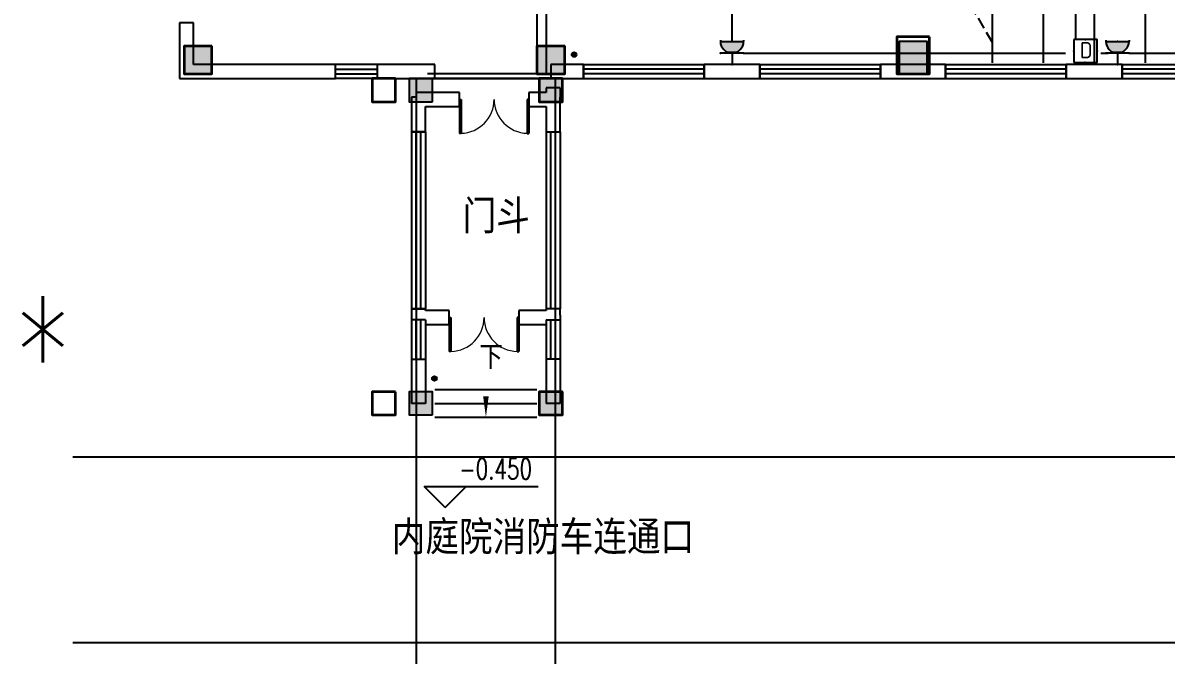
# Model space of a CAD drawing. Extents: x 0 to 302064749, y -59725395 to 1524223.
# Drawn here: x 2056757 to 2081380, y 1439149 to 1452774 of the extents above; entities that cross this region are included whole.
import ezdxf
from ezdxf.enums import TextEntityAlignment as Align

# ---------------------------------------------------------------- set-up
doc = ezdxf.new("R2010")
doc.units = 0
doc.header["$LTSCALE"] = 1000
doc.linetypes.add('DASH', pattern=[0.35, 0.25, -0.1])
for name, color, linetype in [('0-底图', 7, 'Continuous'), ('COLU', 7, 'Continuous'), ('COLU_HATCH', 251, 'Continuous'), ('D', 7, 'Continuous'), ('DIM_ELEV', 3, 'Continuous'), ('DIM_SYMB', 3, 'Continuous'), ('EQUIP-插座', 3, 'Continuous'), ('EQUIP-消防', 3, 'Continuous'), ('PUB_TEXT', 7, 'Continuous'), ('STAIR', 2, 'Continuous'), ('TEXT', 7, 'Continuous'), ('WALL', 2, 'Continuous'), ('WINDOW', 4, 'Continuous'), ('WIRE-照明', 6, 'Continuous'), ('家具', 8, 'Continuous'), ('排水', 153, 'Continuous'), ('看线', 30, 'Continuous'), ('道路-DX', 4, 'Continuous')]:
    doc.layers.add(name, color=color, linetype=linetype)
doc.layers.add('砼柱', color=2, linetype='Continuous', lineweight=35)
doc.styles.add('_TCH_DIM', font='SIMPLEX', dxfattribs={"width": 0.8, "height": 5, "bigfont": 'HZTXT'})
doc.styles.add('_TEL_DIM', font='simplex.shx', dxfattribs={"width": 0.8, "height": 3.5, "bigfont": 'gbcbig.shx'})
doc.styles.get("Standard").update_dxf_attribs({"font": 'geniso.shx', "bigfont": 'hztxt.shx'})

# ---------------------------------------------------------------- blocks, each defined once
blk = doc.blocks.new('$equip$00001237')
for p, q in [((-0.5, 1.05), (-0.5, 1)), ((-0.5, 1), (0.5, 1)), ((0.5, 1.05), (0.5, 1)), ((0.5, 0.5), (-0.5, 0.5)), ((0, 0.5), (0, 0))]:
    blk.add_line(p, q)
blk.add_arc((0, 1), 0.5, 180, 0)
for p in [(0, 1), (-0.5, 0.5), (0.5, 0.5), (0, 0)]:
    blk.add_point(p)
for points in [[(0.433, 0.75), (-0.433, 0.75), (0.5, 1), (-0.5, 1)], [(0.25, 0.567), (-0.25, 0.567), (0.433, 0.75), (-0.433, 0.75)], [(0, 0.5), (0, 0.5), (0.25, 0.567), (-0.25, 0.567)]]:
    blk.add_solid(points)
at = {"flags": 9}
blk.add_attdef('A', (0, 0), '', height=0.00002, dxfattribs=at)
blk = doc.blocks.new('gfhj')
at = {"layer": 'D', "style": '_TEL_DIM', "width": 0.8}
blk.add_text('*', height=2500, dxfattribs=at).set_placement((2053876, -65323))
blk = doc.blocks.new('ng')
at = {"layer": '排水'}
for p, q in [((345991, 781358), (346091, 781358)), ((346041, 781408), (346041, 781308))]:
    blk.add_line(p, q, dxfattribs=at)
blk.add_circle((346041, 781358), 50, dxfattribs=at)
blk = doc.blocks.new('1111')
at = {"layer": 'COLU_HATCH'}
h = blk.add_hatch(color=256, dxfattribs=at)
h.dxf.hatch_style = 1
h.paths.add_polyline_path([(1114192, 1061091), (1114192, 1061791), (1113592, 1061791), (1113592, 1061091)])
h = blk.add_hatch(color=256, dxfattribs=at)
h.dxf.hatch_style = 1
h.paths.add_polyline_path([(1098792, 1061091), (1098792, 1061691), (1098192, 1061691), (1098192, 1061091)])
h = blk.add_hatch(color=256, dxfattribs=at)
h.dxf.hatch_style = 1
h.paths.add_polyline_path([(1106392, 1061091), (1106392, 1061691), (1105792, 1061691), (1105792, 1061091)])
h = blk.add_hatch(color=256, dxfattribs=at)
h.dxf.hatch_style = 1
h.paths.add_polyline_path([(1103542, 1060491), (1103542, 1060991), (1103042, 1060991), (1103042, 1060491)])
h = blk.add_hatch(color=256, dxfattribs=at)
h.dxf.hatch_style = 1
h.paths.add_polyline_path([(1106342, 1060491), (1106342, 1060991), (1105842, 1060991), (1105842, 1060491)])
h = blk.add_hatch(color=256, dxfattribs=at)
h.dxf.hatch_style = 1
h.paths.add_polyline_path([(1103542, 1053741), (1103542, 1054241), (1103042, 1054241), (1103042, 1053741)])
h = blk.add_hatch(color=256, dxfattribs=at)
h.dxf.hatch_style = 1
h.paths.add_polyline_path([(1106342, 1053741), (1106342, 1054241), (1105842, 1054241), (1105842, 1053741)])
at = {"layer": 'COLU'}
for points in [[(1114192, 1061091), (1114192, 1061791), (1113592, 1061791), (1113592, 1061091)], [(1098792, 1061091), (1098792, 1061691), (1098192, 1061691), (1098192, 1061091)], [(1106392, 1061091), (1106392, 1061691), (1105792, 1061691), (1105792, 1061091)], [(1103542, 1060491), (1103542, 1060991), (1103042, 1060991), (1103042, 1060491)], [(1106342, 1060491), (1106342, 1060991), (1105842, 1060991), (1105842, 1060491)], [(1103542, 1053741), (1103542, 1054241), (1103042, 1054241), (1103042, 1053741)], [(1106342, 1053741), (1106342, 1054241), (1105842, 1054241), (1105842, 1053741)]]:
    blk.add_lwpolyline(points, close=True, dxfattribs=at)
blk = doc.blocks.new('rtyu')
at = {"layer": '砼柱', "lineweight": 35}
for points in [[(2836358, 677540), (2835658, 677540), (2835658, 676740), (2836358, 676740)], [(2836358, 677540), (2835658, 677540), (2835658, 676740), (2836358, 676740)], [(2820908, 677340), (2820308, 677340), (2820308, 676740), (2820908, 676740)], [(2820908, 677340), (2820308, 677340), (2820308, 676740), (2820908, 676740)], [(2828508, 677340), (2827908, 677340), (2827908, 676740), (2828508, 676740)], [(2828508, 677340), (2827908, 677340), (2827908, 676740), (2828508, 676740)], [(2824858, 676640), (2824358, 676640), (2824358, 676140), (2824858, 676140)], [(2824858, 676640), (2824358, 676640), (2824358, 676140), (2824858, 676140)], [(2828458, 676640), (2827958, 676640), (2827958, 676140), (2828458, 676140)], [(2828458, 676640), (2827958, 676640), (2827958, 676140), (2828458, 676140)], [(2824858, 669890), (2824358, 669890), (2824358, 669390), (2824858, 669390)], [(2824858, 669890), (2824358, 669890), (2824358, 669390), (2824858, 669390)], [(2828458, 669890), (2827958, 669890), (2827958, 669390), (2828458, 669390)], [(2828458, 669890), (2827958, 669890), (2827958, 669390), (2828458, 669390)]]:
    blk.add_lwpolyline(points, close=True, dxfattribs=at)
blk = doc.blocks.new('A$C6D717843')
at = {"layer": 'TEXT'}
blk.add_blockref('rtyu', (-2821208, -641940), dxfattribs=at)
blk = doc.blocks.new('$WINLIB2D$00000001')
at = {"color": 0}
for points in [[(-0.5, 0.5), (-0.5, -0.5)], [(-0.5, 0.5), (0.5, 0.5)], [(0.5, -0.5), (0.5, 0.5)], [(0.5, 0.1667), (-0.5, 0.1667)], [(0.5, -0.1667), (-0.5, -0.1667)], [(-0.5, -0.5), (0.5, -0.5)]]:
    blk.add_lwpolyline(points, dxfattribs=at)
blk = doc.blocks.new('$DorLib2D$00000002')
for p, q in [((-0.5, 0), (-0.5, 0.4875)), ((-0.475, 0.4875), (-0.5, 0.4875)), ((-0.475, 0), (-0.475, 0.4875)), ((0.475, 0), (0.475, 0.4875)), ((0.475, 0.4875), (0.5, 0.4875)), ((0.5, 0), (0.5, 0.4875)), ((-0.5, 0), (-0.475, 0)), ((0.5, 0), (0.475, 0))]:
    blk.add_line(p, q)
at = {"lineweight": 13}
for centre, start, end in [((-0.4875, 0), 0, 88.53072), ((0.4875, 0), 91.46928, 180)]:
    blk.add_arc(centre, 0.4875, start, end, dxfattribs=at)
blk = doc.blocks.new('gfhjghj')
at = {"layer": 'DIM_ELEV'}
for p, q in [((1068454.3, -36593), (1068004.3, -36143)), ((1068004.3, -36143), (1070455.3, -36143)), ((1068454.3, -36593), (1068904.3, -36143))]:
    blk.add_line(p, q, dxfattribs=at)
at = {"layer": 'DIM_SYMB'}
blk.add_lwpolyline([(1069332.7, -33766.6, 0, 0, 0), (1069332.7, -34649.9, 0, 120, 0), (1069332.7, -34199.9, 0, 0, 0)], format="xyseb", dxfattribs=at)
at = {"layer": 'STAIR'}
for p, q in [((1080232.7, -6889.9), (1080232.7, -27009.9)), ((1080232.7, -6889.9), (1080232.7, -27009.9)), ((1081332.7, -6889.9), (1081332.7, -27009.9)), ((1082432.7, -6889.9), (1082432.7, -27009.9)), ((1083532.7, -6889.9), (1083532.7, -27009.9)), ((1068232.7, -34049.9), (1070432.7, -34049.9)), ((1068232.7, -34349.9), (1070432.7, -34349.9)), ((1068232.7, -34649.9), (1070432.7, -34649.9))]:
    blk.add_line(p, q, dxfattribs=at)
at = {"layer": 'WALL'}
for p, q in [((1070432.7, -23649.9), (1070432.7, -27249.9)), ((1070632.7, -23649.9), (1070632.7, -27249.9)), ((1063032.7, -26149.9), (1062732.7, -26149.9)), ((1062732.7, -26149.9), (1062732.7, -27349.9)), ((1063032.7, -27049.9), (1063032.7, -26149.9)), ((1066091.5, -27049.9), (1063032.7, -27049.9)), ((1066091.5, -27349.9), (1066091.5, -27049.9)), ((1068232.7, -27049.9), (1066991.5, -27049.9)), ((1066991.5, -27049.9), (1066991.5, -27349.9)), ((1068232.7, -27349.9), (1068232.7, -27049.9)), ((1071432.7, -27049.9), (1070732.7, -27049.9)), ((1070732.7, -27049.9), (1070732.7, -27349.9)), ((1071432.7, -27349.9), (1071432.7, -27049.9)), ((1075232.7, -27049.9), (1074032.7, -27049.9)), ((1074032.7, -27049.9), (1074032.7, -27349.9)), ((1075232.7, -27349.9), (1075232.7, -27049.9)), ((1079232.7, -27049.9), (1077832.7, -27049.9)), ((1077832.7, -27049.9), (1077832.7, -27349.9)), ((1079232.7, -27349.9), (1079232.7, -27049.9)), ((1083032.7, -27049.9), (1081832.7, -27049.9)), ((1081832.7, -27049.9), (1081832.7, -27349.9)), ((1083032.7, -27349.9), (1083032.7, -27049.9)), ((1070632.7, -27249.9), (1070432.7, -27249.9)), ((1062732.7, -27349.9), (1066091.5, -27349.9)), ((1066991.5, -27349.9), (1068232.7, -27349.9)), ((1070632.7, -27549.9), (1070632.7, -27649.9)), ((1070932.7, -27549.9), (1070632.7, -27549.9)), ((1070732.7, -27349.9), (1071432.7, -27349.9)), ((1070932.7, -27549.9), (1070932.7, -27749.9)), ((1074032.7, -27349.9), (1075232.7, -27349.9)), ((1077832.7, -27349.9), (1079232.7, -27349.9)), ((1081832.7, -27349.9), (1083032.7, -27349.9)), ((1067832.7, -27749.9), (1067732.7, -27749.9)), ((1067732.7, -27749.9), (1067732.7, -28499.9)), ((1067832.7, -27649.9), (1067832.7, -27749.9)), ((1068072.7, -27649.9), (1067832.7, -27649.9)), ((1068072.7, -27649.9), (1068072.7, -27649.9)), ((1068760.1, -27649.9), (1068072.7, -27649.9)), ((1068760.1, -27949.9), (1068760.1, -27649.9)), ((1070632.7, -27649.9), (1070260.1, -27649.9)), ((1070260.1, -27649.9), (1070260.1, -27949.9)), ((1070932.7, -28499.9), (1070932.7, -27749.9)), ((1068032.7, -27949.9), (1068760.1, -27949.9)), ((1068032.7, -28499.9), (1068032.7, -27949.9)), ((1070260.1, -27949.9), (1070632.7, -27949.9)), ((1070632.7, -27949.9), (1070632.7, -28499.9)), ((1067732.7, -28499.9), (1068032.7, -28499.9)), ((1070632.7, -28499.9), (1070932.7, -28499.9)), ((1068032.7, -32309.9), (1067732.7, -32309.9)), ((1067732.7, -32309.9), (1067732.7, -32449.9)), ((1067732.7, -32449.9), (1067732.7, -34349.9)), ((1068032.7, -32349.9), (1068032.7, -32309.9)), ((1068542.7, -32349.9), (1068032.7, -32349.9)), ((1068542.7, -32649.9), (1068542.7, -32349.9)), ((1070632.7, -32349.9), (1070042.7, -32349.9)), ((1070042.7, -32349.9), (1070042.7, -32649.9)), ((1070932.7, -32309.9), (1070632.7, -32309.9)), ((1070632.7, -32309.9), (1070632.7, -32349.9)), ((1070932.7, -32449.9), (1070932.7, -32309.9)), ((1070932.7, -32449.9), (1070932.7, -34349.9)), ((1068032.7, -32649.9), (1068542.7, -32649.9)), ((1068032.7, -32649.9), (1068032.7, -34349.9)), ((1070042.7, -32649.9), (1070632.7, -32649.9)), ((1070632.7, -32649.9), (1070632.7, -34349.9)), ((1068032.7, -34349.9), (1067732.7, -34349.9)), ((1070932.7, -34349.9), (1070632.7, -34349.9))]:
    blk.add_line(p, q, dxfattribs=at)
at = {"layer": '家具', "linetype": 'DASH'}
blk.add_lwpolyline([(1072932.7, -13924.9), (1080232.7, -26568.9)], dxfattribs=at)
at = {"layer": '看线'}
for p, q in [((1070432.7, -27249.9), (1068072.7, -27249.9)), ((1067932.7, -27349.9), (1070732.7, -27349.9))]:
    blk.add_line(p, q, dxfattribs=at)
blk.add_lwpolyline([(1070832.7, -27349.9), (1067832.7, -27349.9), (1067832.7, -40349.9), (1067832.7, -47649.9), (1070832.7, -47649.9), (1070832.7, -40349.9)], close=True, dxfattribs=at)
at = {"layer": '道路-DX', "ltscale": 5}
for p, q in [((1060432.7, -35499.9), (1129132.7, -35499.9)), ((1060432.7, -39499.9), (1142132.7, -39499.9))]:
    blk.add_line(p, q, dxfattribs=at)
for name, p in [('A$C6D717843', (1063732.7, -62049.9)), ('1111', (-35359.3, -1088341))]:
    blk.add_blockref(name, p)
at = {"layer": 'WINDOW', "zscale": 300}
for name, p, xscale, yscale, rotation in [('$WINLIB2D$00000001', (1066541.5, -27199.9), -900, 300, 359.9999999799456), ('$WINLIB2D$00000001', (1072732.7, -27199.9), 2600, 300, 359.9999999799457), ('$WINLIB2D$00000001', (1076532.7, -27199.9), 2600, 300, 359.9999999799457), ('$WINLIB2D$00000001', (1080532.7, -27199.9), 2600, 300, 359.9999999799457), ('$WINLIB2D$00000001', (1084332.7, -27199.9), 2600, 300, 359.9999999799457), ('$DorLib2D$00000002', (1069510.1, -27799.9), 1500, 1500, 179.999999999969), ('$WINLIB2D$00000001', (1067882.7, -30404.9), 3810, 300, 270), ('$WINLIB2D$00000001', (1070782.7, -30404.9), -3810, 300, 90), ('$DorLib2D$00000002', (1069292.7, -32499.9), 1500, 1500, 180.0000000158843), ('$WINLIB2D$00000001', (1067882.7, -32974.9), 850.0000000000002, 300.0000000000001, 270), ('$WINLIB2D$00000001', (1070782.7, -32974.9), -850.0000000000002, 300.0000000000001, 90)]:
    blk.add_blockref(name, p, dxfattribs=dict(at, xscale=xscale, yscale=yscale, rotation=rotation))
at = {"layer": '排水'}
for p in [(725190, -808191.7), (722182.6, -815171.3)]:
    blk.add_blockref('ng', p, dxfattribs=at)
at = {"layer": 'PUB_TEXT'}
for s, p in [('门斗', (1068830.6, -30686.9)), ('内庭院消防车连通口', (1067305.8, -37602.6))]:
    blk.add_text(s, height=723.4, dxfattribs=at).set_placement(p)
at = {"layer": 'PUB_TEXT', "style": '_TCH_DIM'}
blk.add_text('下', height=506.4, dxfattribs=at).set_placement((1069190.3, -33609.1))
at = {"layer": 'PUB_TEXT', "style": '_TCH_DIM', "width": 0.705882}
blk.add_text('-0.450', height=446.25, dxfattribs=at).set_placement((1068760.3, -35985.5))
blk = doc.blocks.new('$equip$00002755')
for p, q in [((0.5, 0.5), (-0.5, 0.5)), ((-0.5, 0.5), (-0.5, -0.5)), ((0.5, -0.5), (0.5, 0.5)), ((-0.5, -0.5), (0.5, -0.5))]:
    blk.add_line(p, q)
at = {"const_width": 0.04}
blk.add_lwpolyline([(-0.5, 0.5), (0.5, 0.5), (0.5, -0.5), (-0.5, -0.5), (-0.5, 0.5), (0.5, 0.5)], dxfattribs=at)
for p in [(0, 0.5), (-0.5, 0), (0.5, 0), (-0.027, -0.5)]:
    blk.add_point(p)
at = {"color": 7}
blk.add_attdef('$TEXT$', text='', height=0.4, dxfattribs=at).set_placement((0.026, -0.008), align=Align.MIDDLE_CENTER)
at = {"color": 7, "flags": 1}
for tag, height, p in [('A', 0.00002, (0, 0)), ('B', 0.4, (0.755, -0.254))]:
    blk.add_attdef(tag, text='', height=height, dxfattribs=at).set_placement(p, align=Align.MIDDLE_CENTER)

msp = doc.modelspace()

# ---------------------------------------------------------------- linework, layer by layer
at = {"layer": 'WIRE-照明'}
for p, q in [((2079432, 1452416), (2079432, 1460255)), ((2072030, 1452374), (2072030, 1454829)), ((2072280, 1452124), (2079210, 1452124)), ((2079970, 1452124), (2080130, 1452124)), ((2080580, 1452124), (2087380, 1452124))]:
    msp.add_line(p, q, dxfattribs=at)

# ---------------------------------------------------------------- block references
at = {"layer": '0-底图'}
for name, p in [('gfhjghj', (997397, 1478924)), ('gfhj', (2624, 1509706))]:
    msp.add_blockref(name, p, dxfattribs=at)
at = {"layer": 'EQUIP-插座', "xscale": 500, "yscale": 500, "zscale": 500}
for p in [(2072030, 1451874), (2080330, 1451874)]:
    msp.add_blockref('$equip$00001237', p, dxfattribs=at)
at = {"layer": 'EQUIP-消防', "ltscale": 5}
ref = msp.add_blockref('$equip$00002755', (2079645, 1452166), dxfattribs=dict(at, xscale=500, yscale=500, zscale=500))
ref.add_attrib('$TEXT$', 'D', dxfattribs={"layer": '0', "color": 7, "height": 350}).set_placement((2079658, 1452185), align=Align.MIDDLE_CENTER)

doc.saveas('drawing.dxf')
